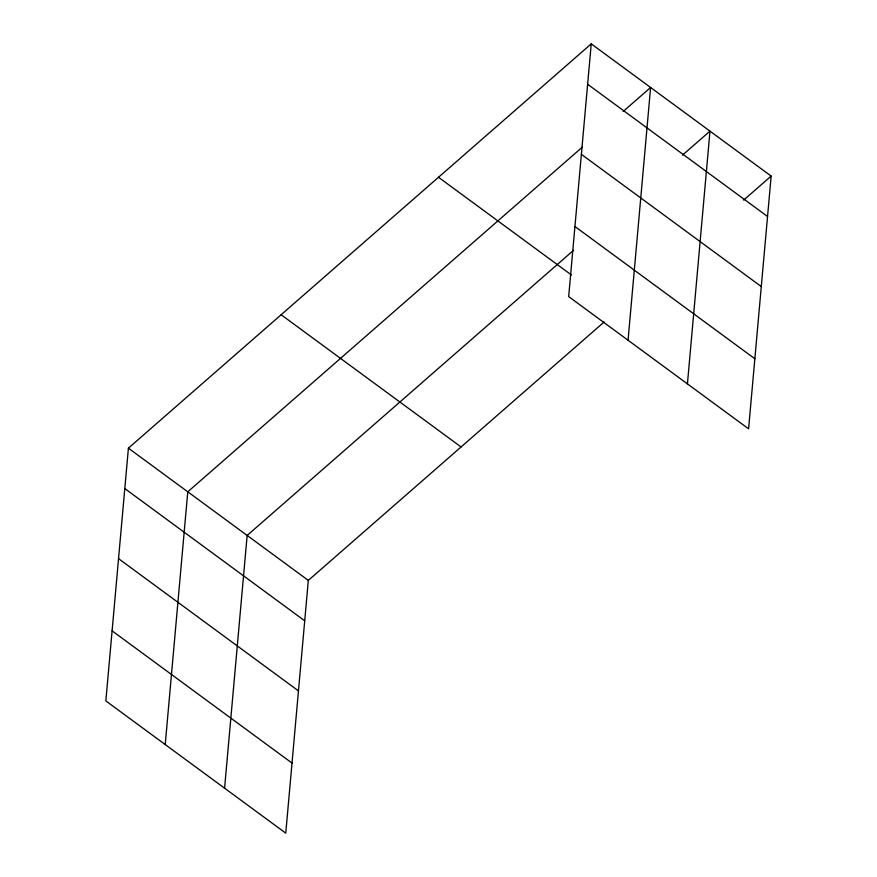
<?xml version="1.0" encoding="UTF-8"?>
<svg xmlns="http://www.w3.org/2000/svg" width="877" height="877" viewBox="0 0 877 877"><rect width="100%" height="100%" fill="white"/><g stroke="black" fill="none" stroke-linecap="round" stroke-linejoin="round"><path stroke-width="1.32" d="M591.241 43.85L568.68 296.601L748.596 428.831L771.157 176.091L591.241 43.85L128.404 448.169L105.843 700.909L285.759 833.15L308.32 580.399L604.11 322.012M165.216 744.551L187.777 491.8L582.394 147.084M224.589 788.193L247.15 535.441L573.536 250.318M628.053 340.232L650.613 87.492L623.119 111.5M687.425 383.874L709.986 131.122L682.492 155.141M743.663 200.109L771.157 176.091M587.634 84.247L767.55 216.487M581.374 154.319L761.302 286.56M574.939 226.518L754.856 358.759M438.5 177.275L571.453 274.983M281.133 314.744L461.061 446.974M128.404 448.169L308.32 580.399M124.797 488.566L304.714 620.795M118.538 558.638L298.454 690.879M112.092 630.837L292.019 763.078"/></g></svg>
